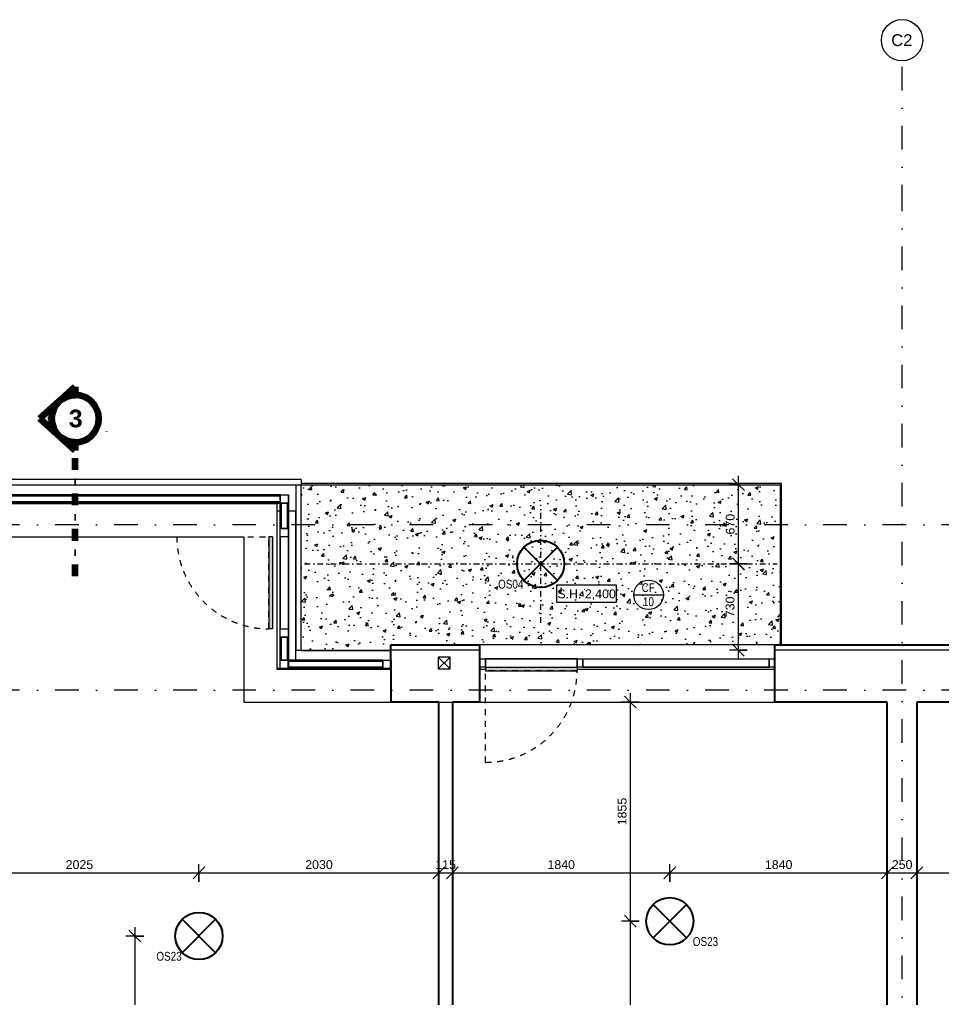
# Model space of a CAD drawing. Header units: millimetres. Extents: x -48113 to -1543, y -7799 to 11925.
# Drawn here: x -36203 to -28401, y 3648 to 11925 of the extents above; entities that cross this region are included whole.
import ezdxf

# ---------------------------------------------------------------- set-up
doc = ezdxf.new("R2010")
doc.units = ezdxf.units.MM
for name, pattern in [('ABMV_DashDot_2_2mm-S0_6mm', [110, 50, -30, 0, -30]), ('HA_Dash_2mm-S1mm', [100, 50, -50]), ('HA_DashDot_10mm-S3mm', [500, 200, -150, 0, -150]), ('HA_DashDot_6mm-S2mm', [300, 100, -100, 0, -100])]:
    doc.linetypes.add(name, pattern=pattern)
for name, color, linetype, lineweight in [('-UNDERLAY_A-GLAZ-CWMG-OTLN', 9, 'Continuous', 5), ('A-____-____-DIMS', 9, 'Continuous', 5), ('A-____-____-DIMS-50', 9, 'Continuous', 5), ('A-CLNG-____-IDEN', 9, 'Continuous', 9), ('A-CLNG-____-OTLN', 9, 'Continuous', 9), ('A-CLNG-____-PATT', 9, 'Continuous', 9), ('A-DETL-____-OTLN', 9, 'Continuous', 25), ('A-DOOR-____-OTLN', 9, 'Continuous', 9), ('A-FLOR-____-OTLN', 9, 'Continuous', 9), ('A-GLAZ-CURT-MCUT', 9, 'Continuous', 5), ('A-GLAZ-CURT-OTLN', 9, 'Continuous', 5), ('A-GLAZ-CWMG-MCUT', 9, 'Continuous', 5), ('A-GLAZ-CWMG-OTLN', 9, 'Continuous', 5), ('A-WALL-____-MCUT', 9, 'Continuous', 25), ('A-WALL-____-OTLN', 9, 'Continuous', 9), ('E-LITE-EQPM-IDEN', 9, 'Continuous', 9), ('E-LITE-EQPM-OTLN', 9, 'Continuous', 9), ('G-____-____-DIMS', 9, 'Continuous', 5), ('G-____-____-SYMB', 9, 'Continuous', 5), ('I-WALL-____-MCUT', 9, 'Continuous', 25), ('I-WALL-____-OTLN', 9, 'Continuous', 9), ('M-HVAC-DUCT-OTLN', 9, 'Continuous', 9), ('S-GRID-____-IDEN', 9, 'Continuous', 9), ('S-GRID-____-OTLN', 9, 'Continuous', 5)]:
    doc.layers.add(name, color=color, linetype=linetype, lineweight=lineweight)
doc.styles.add('Arial', font='arial.ttf', dxfattribs={"height": 100})
doc.styles.add('Arial_1', font='arial.ttf', dxfattribs={"height": 75})
doc.styles.add('Arial_2', font='arial.ttf', dxfattribs={"width": 0.8, "height": 75})
doc.styles.add('Arial_3', font='arial.ttf', dxfattribs={"height": 50})
doc.styles.add('Arial_B_1', font='arialbd.ttf', dxfattribs={"height": 150})
doc.dimstyles.new('Inner_Dimensions', dxfattribs={"dimscale": 304.8, "dimtxt": 76.519455, "dimasz": 0.328084, "dimexe": 0.246063, "dimexo": 0.0625, "dimgap": 0.032808, "dimtad": 1, "dimdec": 0, "dimzin": 0, "dimdsep": 46, "dimtxsty": 'Arial_1', "dimblk1": 'OBLIQUE', "dimblk2": 'OBLIQUE', "dimsah": 1, "dimcen": 0.09, "dimdle": 0.246063, "dimazin": 0, "dimtfac": 1, "dimtdec": 4, "dimtix": 1, "dimtmove": 0, "dimatfit": 3, "dimfxl": 0.246063, "dimfxlon": 1, "dimtvp": 1, "dimtolj": 1, "dimtzin": 0, "dimlwd": 9, "dimlwe": 9, "dimarcsym": 2})

# ---------------------------------------------------------------- blocks, each defined once
blk = doc.blocks.new('Rectangular Mullion - 70x70_Symetric_Offset0-2022180-DPS_1NP-C')
at = {"layer": '-UNDERLAY_A-GLAZ-CWMG-OTLN'}
for p, q in [((-36391.1, 7833.2), (-36391.1, 7903.2)), ((-33996.1, 7903.2), (-36391.1, 7903.2)), ((-33996.1, 7903.2), (-33996.1, 7833.2)), ((-33996.1, 7833.2), (-36391.1, 7833.2))]:
    blk.add_line(p, q, dxfattribs=at)
blk = doc.blocks.new('Rectangular Mullion - 70x70_Symetric_Offset0-1505272-DPS_1NP-C')
at = {"layer": '-UNDERLAY_A-GLAZ-CWMG-OTLN'}
for p, q in [((-42049.9, 7903.2), (-41979.9, 7903.2)), ((-42049.9, 7583.2), (-42049.9, 7903.2)), ((-41979.9, 7583.2), (-41979.9, 7903.2))]:
    blk.add_line(p, q, dxfattribs=at)
blk = doc.blocks.new('Rectangular Mullion - 70x70_Symetric_Offset0-2022157-DPS_1NP-C')
at = {"layer": '-UNDERLAY_A-GLAZ-CWMG-OTLN'}
for p, q in [((-33928.6, 6433.2), (-33928.6, 6503.2)), ((-33128.6, 6503.2), (-33928.6, 6503.2)), ((-33128.6, 6503.2), (-33128.6, 6433.2)), ((-33128.6, 6433.2), (-33928.6, 6433.2))]:
    blk.add_line(p, q, dxfattribs=at)
blk = doc.blocks.new('Obdélníková příčel - 50x70mm EXT-1501123-DPS_1NP-C')
at = {"layer": '-UNDERLAY_A-GLAZ-CWMG-OTLN'}
for p, q in [((-39524.9, 6443.2), (-39524.9, 6513.2)), ((-39524.9, 6513.2), (-37949.9, 6513.2)), ((-37949.9, 6513.2), (-37949.9, 6443.2)), ((-39524.9, 6443.2), (-37949.9, 6443.2))]:
    blk.add_line(p, q, dxfattribs=at)
blk = doc.blocks.new('Obdélníková příčel - 50x70mm EXT-1501125-DPS_1NP-C')
at = {"layer": '-UNDERLAY_A-GLAZ-CWMG-OTLN'}
for p, q in [((-40349.9, 6443.2), (-40349.9, 6513.2)), ((-40349.9, 6513.2), (-39574.9, 6513.2)), ((-39574.9, 6513.2), (-39574.9, 6443.2)), ((-40349.9, 6443.2), (-39574.9, 6443.2))]:
    blk.add_line(p, q, dxfattribs=at)
blk = doc.blocks.new('Rectangular Mullion - 70x70_Symetric_Offset0-1502155-DPS_1NP-C')
at = {"layer": '-UNDERLAY_A-GLAZ-CWMG-OTLN'}
for p, q in [((-42049.9, 6733.2), (-42049.9, 7583.2)), ((-41979.9, 6733.2), (-41979.9, 7583.2))]:
    blk.add_line(p, q, dxfattribs=at)
blk = doc.blocks.new('Rectangular Mullion - 70x70_Symetric_Offset0-1505059-DPS_1NP-C')
at = {"layer": '-UNDERLAY_A-GLAZ-CWMG-OTLN'}
for p, q in [((-42049.9, 6433.2), (-42049.9, 6733.2)), ((-41979.9, 6433.2), (-41979.9, 6733.2)), ((-41979.9, 6433.2), (-42049.9, 6433.2))]:
    blk.add_line(p, q, dxfattribs=at)
blk = doc.blocks.new('System Panel - Glazed_50mm_Offset50-2022182-DPS_1NP-C')
at = {"layer": 'A-GLAZ-CURT-MCUT'}
for p, q in [((-1197.5, 75), (-1197.5, 125)), ((-1197.5, 125), (1197.5, 125)), ((1197.5, 125), (1197.5, 75)), ((1197.5, 75), (-1197.5, 75))]:
    blk.add_line(p, q, dxfattribs=at)
blk = doc.blocks.new('Rectangular Mullion - 70x70_Symetric_Offset0-1395025-DPS_1NP-C')
at = {"layer": 'A-GLAZ-CWMG-MCUT'}
for p, q in [((0, -65), (-70, -65)), ((-70, -65), (-70, -135)), ((0, -135), (0, -65)), ((-70, -135), (0, -135))]:
    blk.add_line(p, q, dxfattribs=at)
blk = doc.blocks.new('System Panel - Glazed_50mm_Offset50-1502159-DPS_1NP-C')
at = {"layer": 'A-GLAZ-CURT-MCUT'}
for p, q in [((-107.5, 75), (-107.5, 125)), ((-107.5, 125), (107.5, 125)), ((107.5, 125), (107.5, 75)), ((107.5, 75), (-107.5, 75))]:
    blk.add_line(p, q, dxfattribs=at)
blk = doc.blocks.new('Rectangular Mullion - 70x70_Symetric_Offset0-1501645-DPS_1NP-C')
at = {"layer": 'A-GLAZ-CWMG-MCUT'}
for p, q in [((0, -65), (-70, -65)), ((-70, -65), (-70, -135)), ((0, -135), (0, -65)), ((-70, -135), (0, -135))]:
    blk.add_line(p, q, dxfattribs=at)
blk = doc.blocks.new('Rectangular Mullion - 70x70_Symetric_Offset0-1501646-DPS_1NP-C')
at = {"layer": 'A-GLAZ-CWMG-MCUT'}
for p, q in [((-70, -65), (0, -65)), ((-70, -135), (-70, -65)), ((0, -65), (0, -135)), ((0, -135), (-70, -135))]:
    blk.add_line(p, q, dxfattribs=at)
blk = doc.blocks.new('System Panel - Glazed_50mm_Offset50-2022159-DPS_1NP-C')
at = {"layer": 'A-GLAZ-CURT-MCUT'}
for p, q in [((-400, 75), (-400, 125)), ((-400, 125), (400, 125)), ((400, 125), (400, 75)), ((400, 75), (-400, 75))]:
    blk.add_line(p, q, dxfattribs=at)
blk = doc.blocks.new('Rectangular Mullion - 70x70_Symetric_Offset0-1395026-DPS_1NP-C')
at = {"layer": 'A-GLAZ-CWMG-MCUT'}
for p, q in [((-70, -65), (0, -65)), ((-70, -135), (-70, -65)), ((0, -65), (0, -135)), ((0, -135), (-70, -135))]:
    blk.add_line(p, q, dxfattribs=at)
blk = doc.blocks.new('Rectangular Mullion - 70x70_Symetric_Offset0-2022181-DPS_1NP-C')
at = {"layer": 'A-GLAZ-CWMG-OTLN'}
for p, q in [((-36391.1, 7903.2), (-33997.2, 7903.2)), ((-36391.1, 7833.2), (-33997.2, 7833.2))]:
    blk.add_line(p, q, dxfattribs=at)
blk = doc.blocks.new('Rectangular Mullion - 70x70_Symetric_Offset0-1505057-DPS_1NP-C')
at = {"layer": 'A-GLAZ-CWMG-OTLN'}
for p, q in [((-42049.9, 6698.2), (-42049.9, 6503.2)), ((-41979.9, 6698.2), (-41979.9, 6503.2))]:
    blk.add_line(p, q, dxfattribs=at)
blk = doc.blocks.new('Rectangular Mullion - 70x70_Symetric_Offset0-2022158-DPS_1NP-C')
at = {"layer": 'A-GLAZ-CWMG-OTLN'}
for p, q in [((-33927.2, 6503.2), (-33128.6, 6503.2)), ((-33927.2, 6433.2), (-33128.6, 6433.2))]:
    blk.add_line(p, q, dxfattribs=at)
blk = doc.blocks.new('Systémový panel - Sklo-1501127-DPS_1NP-C')
at = {"layer": 'A-GLAZ-CURT-MCUT'}
for p, q in [((-787.5, -70), (-787.5, 0)), ((-787.5, 0), (787.5, 0)), ((787.5, 0), (787.5, -70)), ((787.5, -70), (-787.5, -70))]:
    blk.add_line(p, q, dxfattribs=at)
blk = doc.blocks.new('Obdélníková příčel - 50x70mm EXT-1501122-DPS_1NP-C')
at = {"layer": 'A-GLAZ-CWMG-OTLN'}
blk.add_line((-39574.9, 6513.2), (-40349.9, 6513.2), dxfattribs=at)
blk = doc.blocks.new('Obdélníková příčel - 50x70mm EXT-1501128-DPS_1NP-C')
at = {"layer": 'A-GLAZ-CWMG-MCUT'}
for p, q in [((0, 70), (-50, 70)), ((-50, 70), (-50, 0)), ((-50, 0), (0, 0)), ((0, 0), (0, 70))]:
    blk.add_line(p, q, dxfattribs=at)
blk = doc.blocks.new('Obdélníková příčel - 50x70mm EXT-1501129-DPS_1NP-C')
at = {"layer": 'A-GLAZ-CWMG-MCUT'}
for p, q in [((-50, 70), (0, 70)), ((-50, 0), (-50, 70)), ((0, 0), (-50, 0)), ((0, 70), (0, 0))]:
    blk.add_line(p, q, dxfattribs=at)
blk = doc.blocks.new('ABMV_CW_Single_Swing_Generic - Ex_Glass_SKLOPNE-1536050-DPS_1NP-C')
at = {"layer": 'A-DOOR-____-OTLN'}
blk.add_hatch(color=256, dxfattribs=at).paths.add_polyline_path([(-387.5, 30), (-387.5, 0), (387.5, 0), (387.5, 30), (211.5, 30)])
at = {"layer": 'A-DOOR-____-OTLN', "linetype": 'HA_Dash_2mm-S1mm', "lineweight": 5}
for p in [(387.5, 805), (-387.5, 30)]:
    blk.add_line(p, (387.5, 30), dxfattribs=at)
at = {"layer": 'A-DOOR-____-OTLN'}
for p, q in [((387.5, 30), (-387.5, 30)), ((-387.5, 15), (-387.5, 30)), ((-387.5, 0), (-387.5, 15)), ((387.5, 0), (-387.5, 0)), ((387.5, 15), (387.5, 30)), ((387.5, 0), (387.5, 15))]:
    blk.add_line(p, q, dxfattribs=at)
at = {"layer": 'A-DOOR-____-OTLN', "linetype": 'HA_Dash_2mm-S1mm', "lineweight": 5}
blk.add_arc((387.5, 30), 775, 90, 180, dxfattribs=at)
blk = doc.blocks.new('Obdélníková příčel - 50x70mm EXT-1501126-DPS_1NP-C')
at = {"layer": 'A-GLAZ-CWMG-MCUT'}
for p, q in [((25, 70), (-25, 70)), ((-25, 70), (-25, 0)), ((-25, 0), (25, 0)), ((25, 0), (25, 70))]:
    blk.add_line(p, q, dxfattribs=at)
blk = doc.blocks.new('ABMV_CW_Single_Swing_Generic - Ex_Glass_SKLOPNE-1536052-DPS_1NP-C')
at = {"layer": 'A-DOOR-____-OTLN'}
blk.add_hatch(color=256, dxfattribs=at).paths.add_polyline_path([(-390, 0), (390, 0), (390, 30), (-390, 30), (-390, 15)])
at = {"layer": 'A-DOOR-____-OTLN', "linetype": 'HA_Dash_2mm-S1mm', "lineweight": 5}
for p in [(390, 810), (-390, 30)]:
    blk.add_line(p, (390, 30), dxfattribs=at)
at = {"layer": 'A-DOOR-____-OTLN'}
for p, q in [((390, 30), (-390, 30)), ((-390, 15), (-390, 30)), ((-390, 0), (-390, 15)), ((390, 0), (-390, 0)), ((390, 15), (390, 30)), ((390, 0), (390, 15))]:
    blk.add_line(p, q, dxfattribs=at)
at = {"layer": 'A-DOOR-____-OTLN', "linetype": 'HA_Dash_2mm-S1mm', "lineweight": 5}
blk.add_arc((390, 30), 780, 90, 180, dxfattribs=at)
blk = doc.blocks.new('Rectangular Mullion - 70x70_Symetric_Offset0-1505273-DPS_1NP-C')
at = {"layer": 'A-GLAZ-CWMG-OTLN'}
for p, q in [((-42049.9, 7833.2), (-42049.9, 7618.2)), ((-41979.9, 7833.2), (-41979.9, 7618.2))]:
    blk.add_line(p, q, dxfattribs=at)
blk = doc.blocks.new('Rectangular Mullion - 70x70_Symetric_Offset0-1501643-DPS_1NP-C')
at = {"layer": 'A-GLAZ-CWMG-MCUT'}
for p, q in [((35, -65), (-35, -65)), ((-35, -65), (-35, -135)), ((35, -135), (35, -65)), ((-35, -135), (35, -135))]:
    blk.add_line(p, q, dxfattribs=at)
blk = doc.blocks.new('System Panel - Glazed_50mm_Offset50-1502124-DPS_1NP-C')
at = {"layer": 'A-GLAZ-CURT-MCUT'}
for p, q in [((-97.5, 75), (-97.5, 125)), ((-97.5, 125), (97.5, 125)), ((97.5, 125), (97.5, 75)), ((97.5, 75), (-97.5, 75))]:
    blk.add_line(p, q, dxfattribs=at)
blk = doc.blocks.new('Rectangular Mullion - 70x70_Symetric_Offset0-1502156-DPS_1NP-C')
at = {"layer": 'A-GLAZ-CWMG-OTLN'}
for p, q in [((-42049.9, 7548.2), (-42049.9, 6768.2)), ((-41979.9, 7548.2), (-41979.9, 6768.2))]:
    blk.add_line(p, q, dxfattribs=at)
blk = doc.blocks.new('HA_LF_GenericSymbol - OS23_pokoje-1614891-DPS_1NP-C')
at = {"layer": 'E-LITE-EQPM-OTLN', "color": 11, "lineweight": 25}
for p, q in [((141.4, 141.4), (-141.4, -141.4)), ((-141.4, 141.4), (141.4, -141.4))]:
    blk.add_line(p, q, dxfattribs=at)
blk.add_circle((0, 0), 200, dxfattribs=at)
blk = doc.blocks.new('HA_LF_GenericSymbol - OS04_venkovni-1935413-DPS_1NP-C')
at = {"layer": 'E-LITE-EQPM-OTLN', "color": 11, "lineweight": 25}
for p, q in [((141.4, 141.4), (-141.4, -141.4)), ((-141.4, 141.4), (141.4, -141.4))]:
    blk.add_line(p, q, dxfattribs=at)
blk.add_circle((0, 0), 200, dxfattribs=at)
blk = doc.blocks.new('Grid - Radius 3_5mm-353793-DPS_1NP-C')
at = {"layer": 'S-GRID-____-IDEN'}
blk.add_circle((0, 0), 3.5, dxfattribs=at)
blk = doc.blocks.new('DIMBLOCK7-DPS_1NP-C')
at = {"layer": 'A-____-____-DIMS-50', "lineweight": 9, "transparency": 16777216}
for p, q in [((-36709.9, 4777.6), (-36709.9, 4627.6)), ((-36709.9, 4702.6), (-36709.9, 4777.6)), ((-36709.9, 4702.6), (-36659.9, 4752.6)), ((-34684.9, 4627.6), (-34684.9, 4777.6)), ((-34684.9, 4702.6), (-34634.9, 4752.6)), ((-36709.9, 4702.6), (-36759.9, 4652.6)), ((-36709.9, 4702.6), (-34684.9, 4702.6)), ((-34684.9, 4702.6), (-34734.9, 4652.6)), ((-34684.9, 4702.6), (-34684.9, 4627.6))]:
    blk.add_line(p, q, dxfattribs=at)
at = {"layer": 'A-____-____-DIMS-50', "color": 0, "lineweight": 9, "transparency": 16777216, "insert": (-35812.8, 4810), "char_height": 75, "width": 276.883, "attachment_point": 1, "line_spacing_factor": 0.941778, "style": 'Arial_1'}
blk.add_mtext('2025', dxfattribs=at)
blk = doc.blocks.new('_Oblique')
at = {"color": 0, "linetype": 'ByBlock', "lineweight": -2}
blk.add_line((-0.5, -0.5), (0.5, 0.5), dxfattribs=at)
blk = doc.blocks.new('DIMBLOCK8-DPS_1NP-C')
at = {"layer": 'A-____-____-DIMS-50', "lineweight": 9, "transparency": 16777216}
for p, q in [((-34684.9, 4627.6), (-34684.9, 4777.6)), ((-34684.9, 4702.6), (-34634.9, 4752.6)), ((-32654.9, 4777.6), (-32654.9, 4627.6)), ((-32654.9, 4702.6), (-32654.9, 4777.6)), ((-32654.9, 4702.6), (-32604.9, 4752.6)), ((-34684.9, 4702.6), (-34734.9, 4652.6)), ((-34684.9, 4702.6), (-32654.9, 4702.6)), ((-34684.9, 4702.6), (-34684.9, 4627.6)), ((-32654.9, 4702.6), (-32704.9, 4652.6))]:
    blk.add_line(p, q, dxfattribs=at)
at = {"layer": 'A-____-____-DIMS-50', "color": 0, "lineweight": 9, "transparency": 16777216, "insert": (-33785.3, 4810), "char_height": 75, "width": 276.883, "attachment_point": 1, "line_spacing_factor": 0.941778, "style": 'Arial_1'}
blk.add_mtext('2030', dxfattribs=at)
blk = doc.blocks.new('DIMBLOCK9-DPS_1NP-C')
at = {"layer": 'A-____-____-DIMS-50', "lineweight": 9, "transparency": 16777216}
for p, q in [((-32654.9, 4777.6), (-32654.9, 4627.6)), ((-32654.9, 4702.6), (-32654.9, 4777.6)), ((-32654.9, 4702.6), (-32604.9, 4752.6)), ((-32539.9, 4777.6), (-32539.9, 4627.6)), ((-32539.9, 4702.6), (-32539.9, 4777.6)), ((-32539.9, 4702.6), (-32489.9, 4752.6)), ((-32654.9, 4702.6), (-32704.9, 4652.6)), ((-32654.9, 4702.6), (-32539.9, 4702.6)), ((-32539.9, 4702.6), (-32589.9, 4652.6))]:
    blk.add_line(p, q, dxfattribs=at)
at = {"layer": 'A-____-____-DIMS-50', "color": 0, "lineweight": 9, "transparency": 16777216, "insert": (-32683.9, 4810), "char_height": 75, "width": 207.662, "attachment_point": 1, "line_spacing_factor": 0.941778, "style": 'Arial_1'}
blk.add_mtext('115', dxfattribs=at)
blk = doc.blocks.new('DIMBLOCK10-DPS_1NP-C')
at = {"layer": 'A-____-____-DIMS-50', "lineweight": 9, "transparency": 16777216}
for p, q in [((-32539.9, 4777.6), (-32539.9, 4627.6)), ((-32539.9, 4702.6), (-32539.9, 4777.6)), ((-32539.9, 4702.6), (-32489.9, 4752.6)), ((-30699.9, 4627.6), (-30699.9, 4777.6)), ((-30699.9, 4702.6), (-30649.9, 4752.6)), ((-32539.9, 4702.6), (-32589.9, 4652.6)), ((-32539.9, 4702.6), (-30699.9, 4702.6)), ((-30699.9, 4702.6), (-30749.9, 4652.6)), ((-30699.9, 4702.6), (-30699.9, 4627.6))]:
    blk.add_line(p, q, dxfattribs=at)
at = {"layer": 'A-____-____-DIMS-50', "color": 0, "lineweight": 9, "transparency": 16777216, "insert": (-31735.3, 4810), "char_height": 75, "width": 276.883, "attachment_point": 1, "line_spacing_factor": 0.941778, "style": 'Arial_1'}
blk.add_mtext('1840', dxfattribs=at)
blk = doc.blocks.new('DIMBLOCK11-DPS_1NP-C')
at = {"layer": 'A-____-____-DIMS-50', "lineweight": 9, "transparency": 16777216}
for p, q in [((-30699.9, 4627.6), (-30699.9, 4777.6)), ((-30699.9, 4702.6), (-30649.9, 4752.6)), ((-28859.9, 4777.6), (-28859.9, 4627.6)), ((-28859.9, 4702.6), (-28859.9, 4777.6)), ((-28859.9, 4702.6), (-28809.9, 4752.6)), ((-30699.9, 4702.6), (-30749.9, 4652.6)), ((-30699.9, 4702.6), (-28859.9, 4702.6)), ((-30699.9, 4702.6), (-30699.9, 4627.6)), ((-28859.9, 4702.6), (-28909.9, 4652.6))]:
    blk.add_line(p, q, dxfattribs=at)
at = {"layer": 'A-____-____-DIMS-50', "color": 0, "lineweight": 9, "transparency": 16777216, "insert": (-29895.3, 4810), "char_height": 75, "width": 276.883, "attachment_point": 1, "line_spacing_factor": 0.941778, "style": 'Arial_1'}
blk.add_mtext('1840', dxfattribs=at)
blk = doc.blocks.new('DIMBLOCK12-DPS_1NP-C')
at = {"layer": 'A-____-____-DIMS-50', "lineweight": 9, "transparency": 16777216}
for p, q in [((-28859.9, 4777.6), (-28859.9, 4627.6)), ((-28859.9, 4702.6), (-28859.9, 4777.6)), ((-28859.9, 4702.6), (-28809.9, 4752.6)), ((-28609.9, 4777.6), (-28609.9, 4627.6)), ((-28609.9, 4702.6), (-28609.9, 4777.6)), ((-28609.9, 4702.6), (-28559.9, 4752.6)), ((-28859.9, 4702.6), (-28909.9, 4652.6)), ((-28859.9, 4702.6), (-28609.9, 4702.6)), ((-28609.9, 4702.6), (-28659.9, 4652.6))]:
    blk.add_line(p, q, dxfattribs=at)
at = {"layer": 'A-____-____-DIMS-50', "color": 0, "lineweight": 9, "transparency": 16777216, "insert": (-28821.4, 4810), "char_height": 75, "width": 207.662, "attachment_point": 1, "line_spacing_factor": 0.941778, "style": 'Arial_1'}
blk.add_mtext('250', dxfattribs=at)
blk = doc.blocks.new('DIMBLOCK13-DPS_1NP-C')
at = {"layer": 'A-____-____-DIMS-50', "lineweight": 9, "transparency": 16777216}
for p, q in [((-28609.9, 4777.6), (-28609.9, 4627.6)), ((-28609.9, 4702.6), (-28609.9, 4777.6)), ((-28609.9, 4702.6), (-28559.9, 4752.6)), ((-26019.9, 4627.6), (-26019.9, 4777.6)), ((-26019.9, 4702.6), (-25969.9, 4752.6)), ((-28609.9, 4702.6), (-28659.9, 4652.6)), ((-28609.9, 4702.6), (-26019.9, 4702.6)), ((-26019.9, 4702.6), (-26069.9, 4652.6)), ((-26019.9, 4702.6), (-26019.9, 4627.6))]:
    blk.add_line(p, q, dxfattribs=at)
at = {"layer": 'A-____-____-DIMS-50', "color": 0, "lineweight": 9, "transparency": 16777216, "insert": (-27430.3, 4810), "char_height": 75, "width": 276.883, "attachment_point": 1, "line_spacing_factor": 0.941778, "style": 'Arial_1'}
blk.add_mtext('2590', dxfattribs=at)
blk = doc.blocks.new('DIMBLOCK30-DPS_1NP-C')
at = {"layer": 'A-____-____-DIMS-50', "lineweight": 9, "transparency": 16777216}
for p, q in [((-35227.4, 4243.2), (-35227.4, 1223.2)), ((-35152.4, 4168.2), (-35302.4, 4168.2)), ((-35227.4, 4168.2), (-35277.4, 4218.2)), ((-35227.4, 4168.2), (-35177.4, 4118.2)), ((-35227.4, 4168.2), (-35152.4, 4168.2)), ((-35227.4, 1223.2), (-35277.4, 1273.2)), ((-35302.4, 1223.2), (-35152.4, 1223.2)), ((-35227.4, 1223.2), (-35302.4, 1223.2)), ((-35227.4, 1223.2), (-35177.4, 1173.2))]:
    blk.add_line(p, q, dxfattribs=at)
at = {"layer": 'A-____-____-DIMS-50', "color": 0, "lineweight": 9, "transparency": 16777216, "insert": (-35334.7, 2580.3), "char_height": 75, "width": 276.883, "attachment_point": 1, "rotation": 90, "line_spacing_factor": 0.941778, "style": 'Arial_1'}
blk.add_mtext('2945', dxfattribs=at)
blk = doc.blocks.new('DIMBLOCK32-DPS_1NP-C')
at = {"layer": 'A-____-____-DIMS-50', "lineweight": 9, "transparency": 16777216}
for p, q in [((-31034.4, 6223.2), (-31034.4, 4293.2)), ((-30959.4, 6148.2), (-31109.4, 6148.2)), ((-31034.4, 6148.2), (-31084.4, 6198.2)), ((-31034.4, 6148.2), (-30984.4, 6098.2)), ((-31034.4, 6148.2), (-30959.4, 6148.2)), ((-31034.4, 4293.2), (-31084.4, 4343.2)), ((-30959.4, 4293.2), (-31109.4, 4293.2)), ((-31034.4, 4293.2), (-30984.4, 4243.2)), ((-31034.4, 4293.2), (-30959.4, 4293.2))]:
    blk.add_line(p, q, dxfattribs=at)
at = {"layer": 'A-____-____-DIMS-50', "color": 0, "lineweight": 9, "transparency": 16777216, "insert": (-31141.7, 5105.3), "char_height": 75, "width": 276.883, "attachment_point": 1, "rotation": 90, "line_spacing_factor": 0.941778, "style": 'Arial_1'}
blk.add_mtext('1855', dxfattribs=at)
blk = doc.blocks.new('DIMBLOCK33-DPS_1NP-C')
at = {"layer": 'A-____-____-DIMS-50', "lineweight": 9, "transparency": 16777216}
for p, q in [((-31034.4, 4293.2), (-31084.4, 4343.2)), ((-30959.4, 4293.2), (-31109.4, 4293.2)), ((-31034.4, 4293.2), (-31034.4, 2363.2)), ((-31034.4, 4293.2), (-30984.4, 4243.2)), ((-31034.4, 4293.2), (-30959.4, 4293.2)), ((-31034.4, 2438.2), (-31084.4, 2488.2)), ((-30959.4, 2438.2), (-31109.4, 2438.2)), ((-31034.4, 2438.2), (-30984.4, 2388.2)), ((-31034.4, 2438.2), (-30959.4, 2438.2))]:
    blk.add_line(p, q, dxfattribs=at)
at = {"layer": 'A-____-____-DIMS-50', "color": 0, "lineweight": 9, "transparency": 16777216, "insert": (-31141.7, 3250.3), "char_height": 75, "width": 276.883, "attachment_point": 1, "rotation": 90, "line_spacing_factor": 0.941778, "style": 'Arial_1'}
blk.add_mtext('1855', dxfattribs=at)
blk = doc.blocks.new('Section - With Sheet Number-366786-DPS_1NP-C')
at = {"layer": 'G-____-____-SYMB'}
h = blk.add_hatch(color=256, dxfattribs=at)
edge = h.paths.add_edge_path()
edge.add_line((1.37, 0), (0, 0))
edge.add_arc((-4, 0), 4, 0, 180)
edge.add_line((-8, 0), (-9.37, 0))
edge.add_line((-9.37, 0), (-4, 6))
edge.add_line((-4, 6), (1.37, 0))
at = {"layer": 'G-____-____-SYMB', "lineweight": 100}
for p, q in [((-4, 6), (-9.37, 0)), ((1.37, 0), (-4, 6)), ((-9.37, 0), (-8, 0)), ((0, 0), (1.37, 0))]:
    blk.add_line(p, q, dxfattribs=at)
blk.add_circle((-4, 0), 4, dxfattribs=at)
blk.add_arc((-4, 0), 4, 0, 180, dxfattribs=at)
blk = doc.blocks.new('DIMBLOCK129-DPS_1NP-C')
at = {"layer": 'A-____-____-DIMS-50', "lineweight": 9, "transparency": 16777216}
for p, q in [((-30120.5, 7318.2), (-30170.5, 7368.2)), ((-30120.5, 7393.2), (-30120.5, 6513.2)), ((-30045.5, 7318.2), (-30195.5, 7318.2)), ((-30120.5, 7318.2), (-30070.5, 7268.2)), ((-30120.5, 7318.2), (-30045.5, 7318.2)), ((-30120.5, 6588.2), (-30170.5, 6638.2)), ((-30045.5, 6588.2), (-30195.5, 6588.2)), ((-30120.5, 6588.2), (-30070.5, 6538.2)), ((-30120.5, 6588.2), (-30045.5, 6588.2))]:
    blk.add_line(p, q, dxfattribs=at)
at = {"layer": 'A-____-____-DIMS-50', "color": 0, "lineweight": 9, "transparency": 16777216, "insert": (-30227.9, 6866.7), "char_height": 75, "width": 207.662, "attachment_point": 1, "rotation": 90, "line_spacing_factor": 0.941778, "style": 'Arial_1'}
blk.add_mtext('730', dxfattribs=at)
blk = doc.blocks.new('DIMBLOCK130-DPS_1NP-C')
at = {"layer": 'A-____-____-DIMS-50', "lineweight": 9, "transparency": 16777216}
for p, q in [((-30119.3, 7988.2), (-30169.3, 8038.2)), ((-30119.3, 7243.2), (-30119.3, 8063.2)), ((-30194.3, 7988.2), (-30044.3, 7988.2)), ((-30119.3, 7988.2), (-30194.3, 7988.2)), ((-30119.3, 7988.2), (-30069.3, 7938.2)), ((-30119.3, 7318.2), (-30169.3, 7368.2)), ((-30194.3, 7318.2), (-30044.3, 7318.2)), ((-30119.3, 7318.2), (-30194.3, 7318.2)), ((-30119.3, 7318.2), (-30069.3, 7268.2))]:
    blk.add_line(p, q, dxfattribs=at)
at = {"layer": 'A-____-____-DIMS-50', "color": 0, "lineweight": 9, "transparency": 16777216, "insert": (-30226.7, 7566.7), "char_height": 75, "width": 207.662, "attachment_point": 1, "rotation": 90, "line_spacing_factor": 0.941778, "style": 'Arial_1'}
blk.add_mtext('670', dxfattribs=at)
blk = doc.blocks.new('HA_Tag_Ceiling - Group _ Type Mark-1700485-DPS_1NP-C')
at = {"layer": 'A-CLNG-____-IDEN'}
blk.add_line((-2.5, 0), (2.5, 0), dxfattribs=at)
blk.add_circle((0, 0), 2.5, dxfattribs=at)
blk = doc.blocks.new('Spot Elevations - Generic-448778-DPS_1NP-C')
at = {"layer": 'G-____-____-DIMS', "lineweight": 9}
for p, q in [((-5, 0), (-5, 3)), ((-5, 3), (5, 3)), ((5, 3), (5, 0)), ((5, 0), (-5, 0))]:
    blk.add_line(p, q, dxfattribs=at)

msp = doc.modelspace()

# ---------------------------------------------------------------- hatches: boundary and pattern name
at = {"layer": 'A-CLNG-____-PATT', "lineweight": 5}
h = msp.add_hatch(dxfattribs=at)
h.set_pattern_fill('FP_1', color=256, style=0, pattern_type=2)
h.set_pattern_definition([(50, (0, 0), (268.9728, -23.5317), [28.125, -309.375]), (355, (0, 0), (-52.0318, 282.0722), [22.5, -247.5]), (100.451, (22.41, -1.96), (216.9426, 258.5382), [23.903, -262.928]), (46.184, (0, 75), (400.2152, -62.0716), [42.187, -464.062]), (96.636, (33.35, 69.83), (350.496, 365.297), [35.854, -394.392]), (351.184, (0, 75), (350.4995, 365.2935), [33.75, -371.25]), (21, (37.5, 56.25), (223.8405, -150.9819), [28.125, -309.375]), (326, (37.5, 56.25), (91.2433, 271.9314), [22.5, -247.5]), (71.451, (56.15, 43.67), (315.084, 120.9468), [23.903, -262.928]), (37.5, (0, 0), (4.56065, 124.8351), [1.676, -242.824, 1.676, -249.574, -248.437]), (37.5, (0, 0), (4.56065, 124.8351), [-495.75, 1.676, -246.761]), (7.5, (0, 0), (98.6515, 147.90495), [1.676, -141.574, 1.676, -237.199, -94.687]), (7.5, (0, 0), (98.6515, 147.90495), [-382.125, 1.676, -93.011]), (327.5, (-83.62, 0), (200.183, -8.4578), [1.676, -92.074, 1.676, -290.824, -388.125]), (327.5, (-83.62, 0), (200.183, -8.4578), [-386.25, 1.676, -386.449]), (317.5, (-121.12, 0), (218.6952, 37.539), [1.676, -120.199, 1.676, -192.574, -275.625]), (317.5, (-121.12, 0), (218.6952, 37.539), [-316.125, 1.676, -273.949])])
h.paths.add_polyline_path([(-33059.9, 6581.4), (-33059.9, 6633.2), (-29766, 6633.2), (-29766, 7988.2), (-33819.9, 7988.2), (-33819.9, 6581.4)])

# ---------------------------------------------------------------- linework, layer by layer
at = {"layer": 'A-CLNG-____-OTLN'}
for p, q in [((-33819.9, 6581.4), (-33819.9, 7988.2)), ((-29766, 7988.2), (-29766, 6633.2)), ((-33059.9, 6581.4), (-33819.9, 6581.4))]:
    msp.add_line(p, q, dxfattribs=at)
at = {"layer": 'A-DETL-____-OTLN', "linetype": 'ABMV_DashDot_2_2mm-S0_6mm', "lineweight": 5}
for p, q in [((-31792.7, 6818.2), (-31792.7, 7818.2)), ((-33792.7, 7318.2), (-29792.7, 7318.2))]:
    msp.add_line(p, q, dxfattribs=at)
at = {"layer": 'A-FLOR-____-OTLN'}
for p, q in [((-33864.9, 7988.2), (-33864.9, 6588.2)), ((-36461.1, 7828.2), (-34024.9, 7828.2)), ((-34024.9, 7828.2), (-34024.9, 6428.2)), ((-36461.1, 7548.2), (-34304.9, 7548.2)), ((-34304.9, 7548.2), (-34304.9, 6148.2)), ((-33864.9, 6588.2), (-33059.9, 6588.2)), ((-34024.9, 6428.2), (-33059.9, 6428.2)), ((-32309.9, 6428.2), (-32259.9, 6428.2)), ((-31484.9, 6428.2), (-29809.9, 6428.2)), ((-34304.9, 6148.2), (-33058.6, 6148.2)), ((-32309.9, 6148.2), (-29809.9, 6148.2))]:
    msp.add_line(p, q, dxfattribs=at)
at = {"layer": 'A-WALL-____-MCUT'}
for p, q in [((-33059.9, 6633.2), (-32309.9, 6633.2)), ((-33059.9, 6428.2), (-33059.9, 6633.2)), ((-32309.9, 6633.2), (-32309.9, 6428.2)), ((-29809.9, 6633.2), (-27734.9, 6633.2)), ((-29809.9, 6148.2), (-29809.9, 6633.2)), ((-33058.6, 6428.2), (-33059.9, 6428.2)), ((-28859.9, 6148.2), (-29809.9, 6148.2)), ((-27734.9, 6148.2), (-28609.9, 6148.2))]:
    msp.add_line(p, q, dxfattribs=at)
at = {"layer": 'A-WALL-____-MCUT', "lineweight": 9}
msp.add_line((-32654.9, 6148.2), (-32539.9, 6148.2), dxfattribs=at)
at = {"layer": 'A-WALL-____-OTLN'}
for p, q in [((-33819.9, 8033.2), (-36461.1, 8033.2)), ((-33819.9, 8033.2), (-33819.9, 7988.2)), ((-37149.9, 7988.2), (-33819.9, 7988.2)), ((-34024.9, 7768.2), (-33997.2, 7768.2)), ((-33927.2, 7768.2), (-33864.9, 7768.2)), ((-33864.9, 6503.2), (-33864.9, 7768.2)), ((-29809.9, 6633.2), (-32309.9, 6633.2)), ((-32309.9, 6588.2), (-33059.9, 6588.2)), ((-27734.9, 6588.2), (-29809.9, 6588.2)), ((-33998.6, 6433.2), (-34024.9, 6433.2))]:
    msp.add_line(p, q, dxfattribs=at)
at = {"layer": 'G-____-____-SYMB', "linetype": 'HA_DashDot_6mm-S2mm', "lineweight": 100}
msp.add_line((-35731.9, 7213.8), (-35731.9, 8347.4), dxfattribs=at)
at = {"layer": 'I-WALL-____-MCUT'}
for p, q in [((-33058.6, 6148.2), (-33058.6, 6428.2)), ((-32309.9, 6428.2), (-32309.9, 6148.2)), ((-32654.9, 6148.2), (-33058.6, 6148.2)), ((-32654.9, 1738.2), (-32654.9, 6148.2)), ((-32539.9, 6148.2), (-32539.9, 1738.2)), ((-32309.9, 6148.2), (-32539.9, 6148.2)), ((-28859.9, 2438.2), (-28859.9, 6148.2)), ((-28609.9, 6148.2), (-28609.9, 1743.2))]:
    msp.add_line(p, q, dxfattribs=at)
at = {"layer": 'I-WALL-____-OTLN'}
for p, q in [((-29756, 7998.2), (-33819.9, 7998.2)), ((-33819.9, 7988.2), (-29766, 7988.2)), ((-29766, 7988.2), (-29766, 6633.2)), ((-29756, 6633.2), (-29756, 7998.2))]:
    msp.add_line(p, q, dxfattribs=at)
at = {"layer": 'M-HVAC-DUCT-OTLN', "lineweight": 5}
for p, q in [((-32559.9, 6429.1), (-32659.9, 6529.1)), ((-32559.9, 6529.1), (-32659.9, 6429.1)), ((-32559.9, 6529.1), (-32659.9, 6529.1)), ((-32659.9, 6529.1), (-32659.9, 6429.1)), ((-32559.9, 6429.1), (-32559.9, 6529.1)), ((-32659.9, 6429.1), (-32559.9, 6429.1))]:
    msp.add_line(p, q, dxfattribs=at)
at = {"layer": 'S-GRID-____-OTLN', "linetype": 'HA_DashDot_10mm-S3mm', "lineweight": 9}
for p, q in [((-28734.9, 10325.3), (-28734.9, 11575.3)), ((-28734.9, -6198.9), (-28734.9, 10325.3)), ((-22199.7, 7648.2), (-46512.7, 7648.2)), ((-22199.7, 6248.2), (-46512.7, 6248.2))]:
    msp.add_line(p, q, dxfattribs=at)

# ---------------------------------------------------------------- block references
at = {"layer": '-UNDERLAY_A-GLAZ-CWMG-OTLN'}
for name, p in [('Rectangular Mullion - 70x70_Symetric_Offset0-2022180-DPS_1NP-C', (0, 0)), ('Rectangular Mullion - 70x70_Symetric_Offset0-1505272-DPS_1NP-C', (8052.7, 0)), ('Rectangular Mullion - 70x70_Symetric_Offset0-1502155-DPS_1NP-C', (8052.7, 0)), ('Rectangular Mullion - 70x70_Symetric_Offset0-1505059-DPS_1NP-C', (8052.7, 0)), ('Rectangular Mullion - 70x70_Symetric_Offset0-2022157-DPS_1NP-C', (0, 0)), ('Obdélníková příčel - 50x70mm EXT-1501125-DPS_1NP-C', (8090, 0)), ('Obdélníková příčel - 50x70mm EXT-1501123-DPS_1NP-C', (8090, 0))]:
    msp.add_blockref(name, p, dxfattribs=at)
at = {"layer": 'A-CLNG-____-IDEN', "xscale": 49.99999999999998, "yscale": 49.99999999999998, "zscale": 49.99999999999998}
msp.add_blockref('HA_Tag_Ceiling - Group _ Type Mark-1700485-DPS_1NP-C', (-30879.7, 7056.2), dxfattribs=at)
at = {"layer": 'A-DOOR-____-OTLN'}
for name, p, rotation in [('ABMV_CW_Single_Swing_Generic - Ex_Glass_SKLOPNE-1536052-DPS_1NP-C', (-34062.2, 7158.2), 89.9999999999995), ('ABMV_CW_Single_Swing_Generic - Ex_Glass_SKLOPNE-1536050-DPS_1NP-C', (-31872.4, 6443.2), 180)]:
    msp.add_blockref(name, p, dxfattribs=dict(at, rotation=rotation))
at = {"layer": 'A-GLAZ-CURT-OTLN'}
for name, p in [('System Panel - Glazed_50mm_Offset50-2022182-DPS_1NP-C', (-35193.6, 7768.2)), ('System Panel - Glazed_50mm_Offset50-2022159-DPS_1NP-C', (-33528.6, 6368.2))]:
    msp.add_blockref(name, p, dxfattribs=at)
for name, p, rotation in [('System Panel - Glazed_50mm_Offset50-1502159-DPS_1NP-C', (-34062.2, 7725.7), 269.9999999999995), ('System Panel - Glazed_50mm_Offset50-1502124-DPS_1NP-C', (-34062.2, 6600.7), 269.9999999999995), ('Systémový panel - Sklo-1501127-DPS_1NP-C', (-30647.4, 6443.2), 180)]:
    msp.add_blockref(name, p, dxfattribs=dict(at, rotation=rotation))
at = {"layer": 'A-GLAZ-CWMG-OTLN'}
for name, p in [('Rectangular Mullion - 70x70_Symetric_Offset0-2022181-DPS_1NP-C', (0, 0)), ('Rectangular Mullion - 70x70_Symetric_Offset0-1505273-DPS_1NP-C', (8052.7, 0)), ('Rectangular Mullion - 70x70_Symetric_Offset0-1502156-DPS_1NP-C', (8052.7, 0)), ('Rectangular Mullion - 70x70_Symetric_Offset0-1505057-DPS_1NP-C', (8052.7, 0)), ('Rectangular Mullion - 70x70_Symetric_Offset0-2022158-DPS_1NP-C', (0, 0)), ('Obdélníková příčel - 50x70mm EXT-1501122-DPS_1NP-C', (8090, 0)), ('Obdélníková příčel - 50x70mm EXT-1501129-DPS_1NP-C', (-29809.9, 6443.2))]:
    msp.add_blockref(name, p, dxfattribs=at)
for name, p, rotation in [('Rectangular Mullion - 70x70_Symetric_Offset0-1501646-DPS_1NP-C', (-34062.2, 7903.2), 89.9999999999995), ('Rectangular Mullion - 70x70_Symetric_Offset0-1395026-DPS_1NP-C', (-33998.6, 6368.2), 180)]:
    msp.add_blockref(name, p, dxfattribs=dict(at, rotation=rotation))
at = {"layer": 'A-GLAZ-CWMG-OTLN', "extrusion": (0, 0, -1)}
for name, p, rotation in [('Rectangular Mullion - 70x70_Symetric_Offset0-1395025-DPS_1NP-C', (33926.1, 7768.2), 180), ('Rectangular Mullion - 70x70_Symetric_Offset0-1501643-DPS_1NP-C', (34062.2, 7583.2), 270.0000000000005), ('Rectangular Mullion - 70x70_Symetric_Offset0-1501643-DPS_1NP-C', (34062.2, 6733.2), 270.0000000000005), ('Rectangular Mullion - 70x70_Symetric_Offset0-1501645-DPS_1NP-C', (34062.2, 6433.2), 270.0000000000005), ('Rectangular Mullion - 70x70_Symetric_Offset0-1395025-DPS_1NP-C', (33058.6, 6368.2), 180)]:
    msp.add_blockref(name, p, dxfattribs=dict(at, rotation=rotation))
for name, p in [('Obdélníková příčel - 50x70mm EXT-1501128-DPS_1NP-C', (32309.9, 6443.2)), ('Obdélníková příčel - 50x70mm EXT-1501126-DPS_1NP-C', (31459.9, 6443.2))]:
    msp.add_blockref(name, p, dxfattribs=at)
at = {"layer": 'E-LITE-EQPM-OTLN', "color": 11, "lineweight": 25}
for name, p in [('HA_LF_GenericSymbol - OS04_venkovni-1935413-DPS_1NP-C', (-31792.7, 7318.2)), ('HA_LF_GenericSymbol - OS23_pokoje-1614891-DPS_1NP-C', (-30699.9, 4293.2)), ('HA_LF_GenericSymbol - OS23_pokoje-1614891-DPS_1NP-C', (-34684.9, 4168.2))]:
    msp.add_blockref(name, p, dxfattribs=at)
at = {"layer": 'G-____-____-DIMS', "lineweight": 9, "xscale": 49.99999999999998, "yscale": 49.99999999999998, "zscale": 49.99999999999998}
msp.add_blockref('Spot Elevations - Generic-448778-DPS_1NP-C', (-31405, 6990.7), dxfattribs=at)
at = {"layer": 'G-____-____-SYMB', "lineweight": 100, "extrusion": (0, 0, -1), "xscale": 49.99999999999998, "yscale": 49.99999999999998, "zscale": 49.99999999999998, "rotation": 270.0000000000002}
msp.add_blockref('Section - With Sheet Number-366786-DPS_1NP-C', (35731.9, 8347.4), dxfattribs=at)
at = {"layer": 'S-GRID-____-IDEN', "xscale": 49.99999999999998, "yscale": 49.99999999999998, "zscale": 49.99999999999998}
msp.add_blockref('Grid - Radius 3_5mm-353793-DPS_1NP-C', (-28734.9, 11750.3), dxfattribs=at)

# ---------------------------------------------------------------- texts
at = {"layer": 'A-CLNG-____-IDEN', "lineweight": 5, "char_height": 75, "attachment_point": 1, "style": 'Arial_2'}
for s, insert, width in [('CF', (-30938.1, 7154.4), 137.89), ('10', (-30927.5, 7035.3), 115.443)]:
    msp.add_mtext(s, dxfattribs=dict(at, insert=insert, width=width))
at = {"layer": 'E-LITE-EQPM-IDEN', "lineweight": 5, "char_height": 75, "width": 262.953, "attachment_point": 1, "style": 'Arial_2'}
for s, insert in [('OS04', (-32153.2, 7183.9)), ('OS23', (-30505.5, 4158.9)), ('OS23', (-35045.3, 4033.9))]:
    msp.add_mtext(s, dxfattribs=dict(at, insert=insert))
at = {"layer": 'G-____-____-DIMS', "lineweight": 9, "insert": (-31651.7, 7101.6), "char_height": 75, "width": 592.246, "attachment_point": 1, "line_spacing_factor": 0.941778, "style": 'Arial_1'}
msp.add_mtext('S.H. 2,400', dxfattribs=at)
at = {"layer": 'G-____-____-SYMB', "attachment_point": 1}
for s, insert, char_height, width, style in [('\\fArial|b1|i0|c0|p34|;3', (-35786, 8624), 150, 144.304, 'Arial_B_1'), ('-', (-35478.4, 8467), 50, 28.059, 'Arial_3')]:
    msp.add_mtext(s, dxfattribs=dict(at, insert=insert, char_height=char_height, width=width, style=style))
at = {"layer": 'S-GRID-____-IDEN', "lineweight": 5, "insert": (-28825.8, 11801), "char_height": 100, "width": 220.464, "attachment_point": 1, "style": 'Arial'}
msp.add_mtext('C2', dxfattribs=at)

# ---------------------------------------------------------------- dimensions: what is measured, and where the dimension line sits
at = {"layer": 'A-____-____-DIMS', "lineweight": 9}
for base, p1, p2, override, picture, middle in [((-30119.3, 7988.2), (-30194.3, 7318.2), (-30194.3, 7988.2), {"dimpost": '<>', "dimfxl": 670}, 'DIMBLOCK130-DPS_1NP-C', (-30167.6, 7653.2)), ((-30120.5, 6588.2), (-30045.5, 7318.2), (-30045.5, 6588.2), {"dimpost": '<>', "dimfxl": 730}, 'DIMBLOCK129-DPS_1NP-C', (-30168.8, 6953.2)), ((-31034.4, 4293.2), (-30959.4, 6148.2), (-30959.4, 4293.2), {"dimpost": '<>', "dimfxl": 1855}, 'DIMBLOCK32-DPS_1NP-C', (-31082.7, 5220.7)), ((-31034.4, 2438.2), (-30959.4, 4293.2), (-30959.4, 2438.2), {"dimpost": '<>', "dimfxl": 1855}, 'DIMBLOCK33-DPS_1NP-C', (-31082.7, 3365.7)), ((-35227.4, 1223.2), (-35152.4, 4168.2), (-35302.4, 1223.2), {"dimpost": '<>', "dimfxl": 2948.81756}, 'DIMBLOCK30-DPS_1NP-C', (-35275.7, 2695.7))]:
    dim = msp.add_linear_dim(base=base, p1=p1, p2=p2, angle=90, dimstyle='Inner_Dimensions', override=override, dxfattribs=at)
    dim.commit()
    dim.dimension.update_dxf_attribs({"geometry": picture, "text_midpoint": middle})
for base, p1, p2, override, picture, middle in [((-34684.9, 4702.6), (-36709.9, 4777.6), (-34684.9, 4627.6), {"dimpost": '<>', "dimfxl": 2030.547956}, 'DIMBLOCK7-DPS_1NP-C', (-35697.4, 4750.9)), ((-32654.9, 4702.6), (-34684.9, 4627.6), (-32654.9, 4777.6), {"dimpost": '<>', "dimfxl": 2035.534328}, 'DIMBLOCK8-DPS_1NP-C', (-33669.9, 4750.9)), ((-32539.9, 4702.6), (-32654.9, 4777.6), (-32539.9, 4777.6), {"dimpost": '<>', "dimfxl": 115}, 'DIMBLOCK9-DPS_1NP-C', (-32597.4, 4750.9)), ((-30699.9, 4702.6), (-32539.9, 4777.6), (-30699.9, 4627.6), {"dimpost": '<>', "dimfxl": 1846.104006}, 'DIMBLOCK10-DPS_1NP-C', (-31619.9, 4750.9)), ((-28859.9, 4702.6), (-30699.9, 4627.6), (-28859.9, 4777.6), {"dimpost": '<>', "dimfxl": 1846.104006}, 'DIMBLOCK11-DPS_1NP-C', (-29779.9, 4750.9)), ((-28609.9, 4702.6), (-28859.9, 4777.6), (-28609.9, 4777.6), {"dimpost": '<>', "dimfxl": 250}, 'DIMBLOCK12-DPS_1NP-C', (-28734.9, 4750.9)), ((-26019.9, 4702.6), (-28609.9, 4777.6), (-26019.9, 4627.6), {"dimpost": '<>', "dimfxl": 2594.339993}, 'DIMBLOCK13-DPS_1NP-C', (-27314.9, 4750.9))]:
    dim = msp.add_linear_dim(base=base, p1=p1, p2=p2, dimstyle='Inner_Dimensions', override=override, dxfattribs=at)
    dim.commit()
    dim.dimension.update_dxf_attribs({"geometry": picture, "text_midpoint": middle})

doc.saveas('drawing.dxf')
